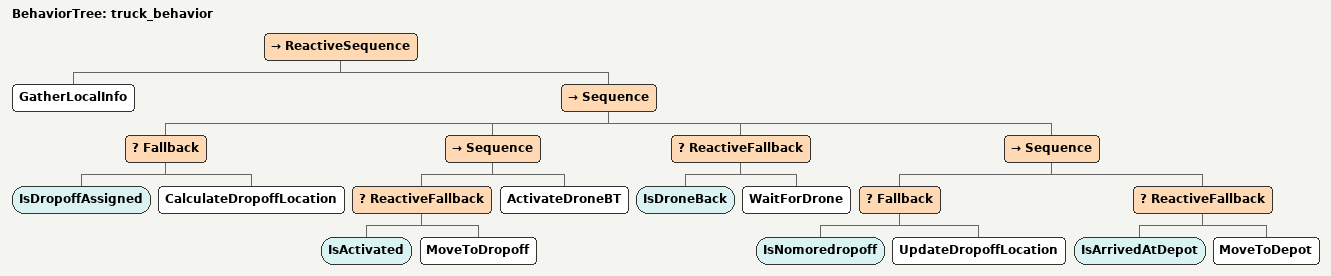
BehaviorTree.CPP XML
<?xml version="1.0" encoding="UTF-8"?>
<root BTCPP_format="4">
  <BehaviorTree ID="truck_behavior">
    <ReactiveSequence>
      <GatherLocalInfo/>
      <Sequence>
        <Fallback>
          <IsDropoffAssigned/>
          <CalculateDropoffLocation/>
        </Fallback>
        <Sequence>
          <ReactiveFallback>
            <IsActivated/>
            <MoveToDropoff/>
          </ReactiveFallback>
          <ActivateDroneBT/>
        </Sequence>
        <ReactiveFallback>
          <IsDroneBack/>
          <WaitForDrone/>
        </ReactiveFallback>
        <Sequence>
          <Fallback>
            <IsNomoredropoff/>
            <UpdateDropoffLocation/>
          </Fallback>
          <ReactiveFallback>
            <IsArrivedAtDepot/>
            <MoveToDepot/>
          </ReactiveFallback>
        </Sequence>
      </Sequence>
    </ReactiveSequence>
  </BehaviorTree>

</root>
